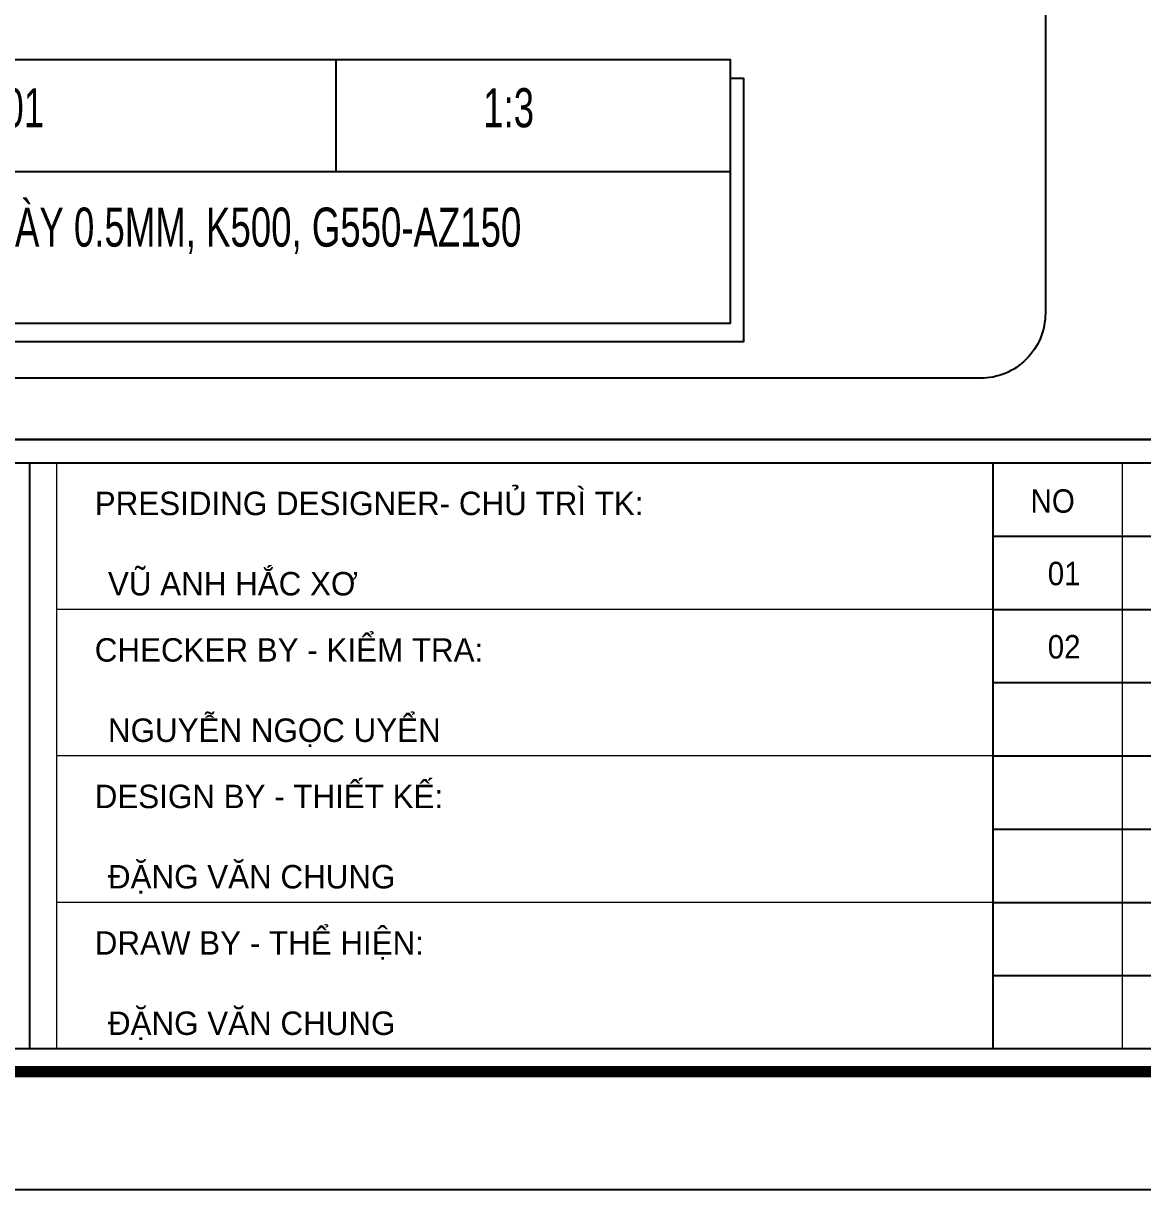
# Model space of a CAD drawing. Header units: inches. Extents: x 2 to 32666, y -5537 to 22.
# Drawn here: x 16265.2 to 16351.1, y -4544.5 to -4455 of the extents above; entities that cross this region are included whole.
import ezdxf
from ezdxf.enums import TextEntityAlignment as Align

# ---------------------------------------------------------------- set-up
doc = ezdxf.new("R2010")
doc.units = ezdxf.units.IN
doc.header["$MEASUREMENT"] = 0
for name, color, linetype in [('2', 2, 'Continuous'), ('251', 251, 'Continuous'), ('3', 3, 'Continuous'), ('7', 7, 'Continuous'), ('9', 9, 'Continuous'), ('BAO KHUNG', 31, 'Continuous'), ('DIM', 8, 'Continuous'), ('NET IN', 3, 'Continuous')]:
    doc.layers.add(name, color=color, linetype=linetype)
doc.layers.add('Cover text', color=7, linetype='Continuous', true_color=0x52370f)
doc.layers.add('S-Hatch', color=8, linetype='Continuous', lineweight=9)
doc.styles.add('ST1H', font='vnshxh.shx', dxfattribs={"width": 0.7})
doc.styles.add('ST3', font='VHAVANB.TTF')
doc.styles.get("Standard").update_dxf_attribs({"font": 'arial.ttf'})
doc.styles.add('style1', font='VHAVAN.TTF')
doc.styles.add('TIEU DE', font='Vharialn.ttf')

# ---------------------------------------------------------------- blocks, each defined once
blk = doc.blocks.new('kt kien truc 1')
at = {"layer": '2', "color": 157, "linetype": 'Continuous'}
blk.add_lwpolyline([(0, 420), (594, 420), (594, 0), (0, 0)], close=True, dxfattribs=at)
at = {"layer": '251', "linetype": 'Continuous'}
for p, q in [((285.801, 50.185), (346.766, 50.185)), ((285.801, 44.56), (346.766, 44.56)), ((285.801, 38.935), (346.766, 38.935)), ((285.801, 33.31), (346.766, 33.31)), ((285.801, 27.685), (346.766, 27.685)), ((285.801, 22.06), (346.766, 22.06)), ((285.801, 16.435), (346.766, 16.435))]:
    blk.add_line(p, q, dxfattribs=at)
at = {"layer": '7', "color": 147, "linetype": 'Continuous'}
blk.add_lwpolyline([(12.331, 57.61), (581.669, 57.61), (581.669, 409.19), (12.331, 409.19)], close=True, dxfattribs=at)
at = {"layer": 'BAO KHUNG', "color": 167, "linetype": 'Continuous', "const_width": 0.871}
blk.add_lwpolyline([(10.588, 9.067), (583.412, 9.067), (583.412, 410.933), (10.588, 410.933)], close=True, dxfattribs=at)
at = {"layer": 'BAO KHUNG', "color": 7}
for points in [[(144.951, 55.81), (285.801, 55.81), (285.801, 10.81), (144.951, 10.81)], [(211.893, 55.81), (474.138, 55.81), (474.138, 10.81), (211.893, 10.81)]]:
    blk.add_lwpolyline(points, close=True, dxfattribs=at)
at = {"layer": 'S-Hatch'}
for p, q in [((213.954, 10.81), (213.954, 55.81)), ((295.727, 55.81), (295.727, 10.81)), ((285.801, 44.56), (213.954, 44.56)), ((285.801, 33.31), (213.954, 33.31)), ((285.801, 22.06), (213.954, 22.06))]:
    blk.add_line(p, q, dxfattribs=at)
at = {"layer": 'BAO KHUNG', "color": 7, "linetype": 'Continuous', "style": 'ST3'}
for s, p in [('PRESIDING DESIGNER- CHñ TR× TK:', (216.863, 51.797)), ('CHECKER BY - KIÓM TRA:', (216.863, 40.547)), ('design by - thiÕt kÕ:', (216.863, 29.297)), ('DRAW by - thÓ HIÖN:', (216.863, 18.047))]:
    blk.add_text(s, height=1.8, dxfattribs=at).set_placement(p)
at = {"layer": 'BAO KHUNG', "color": 7, "linetype": 'Continuous', "width": 0.9}
for s, p in [('NO', (290.396, 52.88)), ('01', (291.274, 47.313)), ('02', (291.274, 41.688))]:
    blk.add_text(s, height=1.8, dxfattribs=at).set_placement(p, align=Align.MIDDLE_CENTER)
at = {"layer": 'Cover text', "linetype": 'Continuous', "style": 'style1'}
for s, p in [('Vò ANH H¾C X¥', (217.877, 45.631)), ('nguyÔn ngäc uyÓn', (217.877, 34.381)), ('®Æng v¨n chung', (217.877, 23.131)), ('®Æng v¨n chung', (217.877, 11.881))]:
    blk.add_text(s, height=1.8, dxfattribs=at).set_placement(p)
at = {"layer": 'Cover text', "ltscale": 0.5, "style": 'TIEU DE'}
for tag, p in [('STT', (555.048, 15.579)), ('TENBANVE', (45.93, 14.603))]:
    blk.add_attdef(tag, text='', height=2, dxfattribs=at).set_placement(p, align=Align.MIDDLE_CENTER)

msp = doc.modelspace()

# ---------------------------------------------------------------- linework, layer by layer
at = {"color": 9}
msp.add_line((16289.1272, -4457.7545), (16289.1272, -4466.379), dxfattribs=at)
at = {"layer": '9'}
msp.add_lwpolyline([(16225.9129, -4343.6637), (16338.6031, -4343.6637, -0.4142136), (16343.6031, -4348.6637), (16343.6031, -4477.2217, -0.4142136), (16338.6031, -4482.2217), (16225.9129, -4482.2217, -0.4142136), (16220.9129, -4477.2217), (16220.9129, -4348.6637, -0.4142136)], format="xyb", close=True, dxfattribs=at)
at = {"layer": 'DIM'}
msp.add_lwpolyline([(16066.1005, -4135.3349), (16635.4384, -4135.3349), (16635.4384, -4486.9148), (16066.1005, -4486.9148)], close=True, dxfattribs=at)
at = {"layer": 'NET IN'}
msp.add_lwpolyline([(16053.7695, -4124.5249), (16647.7695, -4124.5249), (16647.7695, -4544.5249), (16053.7695, -4544.5249)], close=True, dxfattribs=at)

# ---------------------------------------------------------------- block references
at = {"layer": '3'}
msp.add_blockref('kt kien truc 1', (16053.7695, -4544.5249), dxfattribs=at)

# ---------------------------------------------------------------- texts
at = {"layer": '3', "style": 'ST1H', "width": 0.7}
msp.add_text('diÒm DHCP2-01, dµy 0.5mm, K500, g550-az150', height=3, dxfattribs=at).set_placement((16239.5449, -4472.1124))

# ---------------------------------------------------------------- next in the draw order: texts
at = {"layer": '3', "insert": (16239.9061, -4461.4689), "char_height": 3, "attachment_point": 4, "style": 'ST1H', "bg_fill": 2}
msp.add_mtext('\\A1;CHI TIÕT: DHCP2-01', dxfattribs=at)

# ---------------------------------------------------------------- next in the draw order: linework, layer by layer
at = {"color": 9}
for points in [[(16237.4365, -4457.7545), (16319.4135, -4457.7545), (16319.4135, -4478.0116), (16237.4365, -4478.0116)], [(16237.4365, -4457.7545), (16319.4135, -4457.7545), (16319.4135, -4466.379), (16237.4365, -4466.379)]]:
    msp.add_lwpolyline(points, close=True, dxfattribs=at)
msp.add_lwpolyline([(16319.4135, -4459.175), (16320.4361, -4459.175), (16320.4361, -4479.4322), (16238.4591, -4479.4322), (16238.4591, -4478.0116)], dxfattribs=at)

# ---------------------------------------------------------------- next in the draw order: texts
at = {"layer": '3', "insert": (16300.4513, -4461.4689), "char_height": 3, "attachment_point": 4, "style": 'ST1H', "bg_fill": 2}
msp.add_mtext('\\A1;1:3', dxfattribs=at)

doc.saveas('drawing.dxf')
